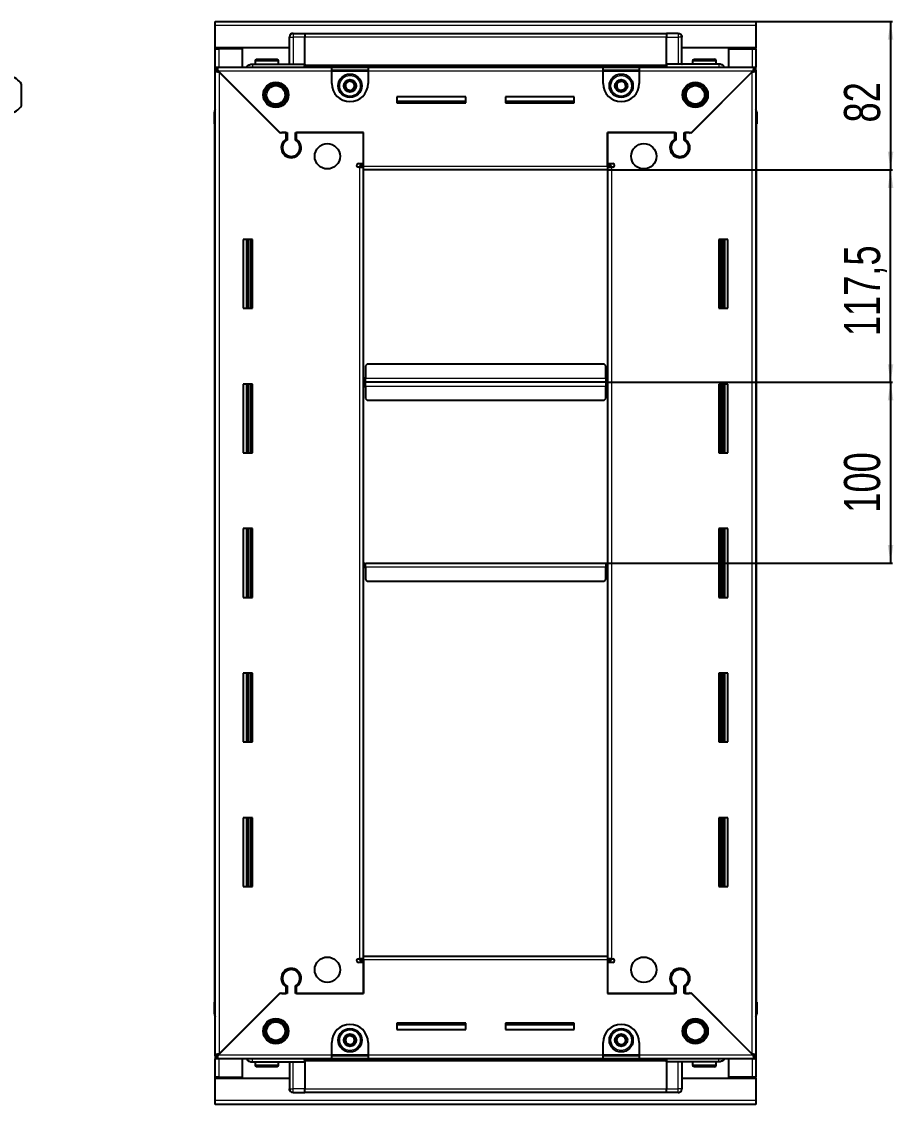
# Model space of a CAD drawing. Header units: millimetres. Extents: x 1014 to 3617, y -1321 to 1132.
# Drawn here: x 3135 to 3617, y 394 to 993 of the extents above; entities that cross this region are included whole.
import ezdxf

# ---------------------------------------------------------------- set-up
doc = ezdxf.new("R2010")
doc.units = ezdxf.units.MM
doc.layers.add('FORMAT', color=7, linetype='Continuous')
doc.styles.add('SLDTEXTSTYLE0', font='TXT', dxfattribs={"width": 0.75})
doc.dimstyles.new('SLDDIMSTYLE0', dxfattribs={"dimtxt": 20, "dimasz": 10, "dimexe": 0, "dimexo": 0.0625, "dimgap": 5, "dimtad": 2, "dimdec": 1, "dimrnd": 1e-09, "dimzin": 12, "dimdsep": 46, "dimtxsty": 'SLDTEXTSTYLE0', "dimsah": 1, "dimcen": 0.09, "dimadec": 0, "dimazin": 3, "dimtfac": 1, "dimtofl": 0, "dimtmove": 0, "dimatfit": 3, "dimfxl": 0, "dimfrac": 2, "dimtolj": 1, "dimtzin": 12, "dimarcsym": 0})

# ---------------------------------------------------------------- blocks, each defined once
blk = doc.blocks.new('_D_5')
at = {"layer": 'FORMAT'}
for p, q in [((3541.45, 993.07), (3616.94, 993.07)), ((3615.94, 993.07), (3615.94, 911.07)), ((3459.45, 911.07), (3616.94, 911.07))]:
    blk.add_line(p, q, dxfattribs=at)
for points in [[(3615.94, 993.07), (3614.4, 983.07), (3617.48, 983.07)], [(3615.94, 911.07), (3617.48, 921.07), (3614.4, 921.07)]]:
    blk.add_solid(points, dxfattribs=at)
at = {"layer": 'FORMAT', "insert": (3590.16, 937.29), "char_height": 20, "attachment_point": 1, "rotation": 90, "style": 'SLDTEXTSTYLE0'}
blk.add_mtext('82', dxfattribs=at)
blk = doc.blocks.new('_D_6')
at = {"layer": 'FORMAT'}
for p, q in [((3459.45, 911.07), (3616.94, 911.07)), ((3615.94, 793.57), (3615.94, 911.07)), ((3458.45, 793.57), (3616.94, 793.57))]:
    blk.add_line(p, q, dxfattribs=at)
for points in [[(3615.94, 911.07), (3614.4, 901.07), (3617.48, 901.07)], [(3615.94, 793.57), (3617.48, 803.57), (3614.4, 803.57)]]:
    blk.add_solid(points, dxfattribs=at)
at = {"layer": 'FORMAT', "insert": (3590.16, 819.07), "char_height": 20, "attachment_point": 1, "rotation": 90, "style": 'SLDTEXTSTYLE0'}
blk.add_mtext('117,5', dxfattribs=at)
blk = doc.blocks.new('_D_7')
at = {"layer": 'FORMAT'}
for p, q in [((3458.45, 793.57), (3616.94, 793.57)), ((3615.94, 793.57), (3615.94, 693.57)), ((3458.45, 693.57), (3616.94, 693.57))]:
    blk.add_line(p, q, dxfattribs=at)
for points in [[(3615.94, 793.57), (3614.4, 783.57), (3617.48, 783.57)], [(3615.94, 693.57), (3617.48, 703.57), (3614.4, 703.57)]]:
    blk.add_solid(points, dxfattribs=at)
at = {"layer": 'FORMAT', "insert": (3590.16, 721.4), "char_height": 20, "attachment_point": 1, "rotation": 90, "style": 'SLDTEXTSTYLE0'}
blk.add_mtext('100', dxfattribs=at)

msp = doc.modelspace()

# ---------------------------------------------------------------- linework, layer by layer
at = {"color": 7, "linetype": 'Continuous', "lineweight": 25}
for p, q in [((3242.44, 990.97), (3242.44, 993.07)), ((3242.44, 993.07), (3541.44, 993.07)), ((3242.44, 978.57), (3242.44, 990.97)), ((3541.44, 993.07), (3541.44, 990.97)), ((3541.44, 990.97), (3541.44, 978.57)), ((3283.44, 969.57), (3283.44, 984.57)), ((3284.11, 986.07), (3284.11, 986.07)), ((3285.44, 986.57), (3291.94, 986.57)), ((3285.44, 986.57), (3291.94, 986.57)), ((3291.94, 986.57), (3291.94, 986.57)), ((3291.94, 986.57), (3291.94, 986.57)), ((3291.94, 986.57), (3291.94, 984.57)), ((3491.94, 986.42), (3291.94, 986.42)), ((3291.94, 969.57), (3291.94, 984.57)), ((3491.94, 986.57), (3491.94, 986.57)), ((3498.44, 986.57), (3491.94, 986.57)), ((3498.44, 986.57), (3491.94, 986.57)), ((3491.94, 986.57), (3491.94, 984.57)), ((3491.94, 969.57), (3491.94, 984.57)), ((3500.44, 984.57), (3500.44, 984.57)), ((3500.44, 969.57), (3500.44, 984.57)), ((3283.44, 978.57), (3242.44, 978.57)), ((3242.44, 978.07), (3242.44, 978.57)), ((3242.44, 967.82), (3242.44, 978.07)), ((3242.44, 978.07), (3244.54, 978.07)), ((3243.94, 978.07), (3243.94, 978.57)), ((3257.44, 978.07), (3244.54, 978.07)), ((3257.44, 967.82), (3257.44, 978.07)), ((3541.44, 978.57), (3500.44, 978.57)), ((3526.44, 967.82), (3526.44, 978.07)), ((3526.44, 978.07), (3539.34, 978.07)), ((3539.34, 978.07), (3541.44, 978.07)), ((3539.94, 978.07), (3539.94, 978.57)), ((3541.44, 978.07), (3541.44, 978.57)), ((3541.44, 978.07), (3541.44, 967.82)), ((3264.44, 971.47), (3264.44, 969.57)), ((3265.24, 972.27), (3276.64, 972.27)), ((3277.44, 969.57), (3277.44, 971.47)), ((3506.44, 971.47), (3506.44, 969.57)), ((3507.24, 972.27), (3518.64, 972.27)), ((3519.44, 969.57), (3519.44, 971.47)), ((3242.44, 966.32), (3242.44, 967.82)), ((3242.44, 967.82), (3243.44, 967.82)), ((3242.44, 965.82), (3242.44, 966.32)), ((3242.44, 966.32), (3243.44, 966.32)), ((3242.44, 421.32), (3242.44, 965.82)), ((3243.94, 965.82), (3242.44, 965.82)), ((3243.44, 966.32), (3243.44, 967.82)), ((3243.44, 967.82), (3306.94, 967.82)), ((3244.04, 965.72), (3277.94, 931.82)), ((3278.64, 931.12), (3244.54, 965.22)), ((3262.94, 969.57), (3291.94, 969.57)), ((3291.86, 967.82), (3291.94, 969.54)), ((3291.94, 969.57), (3291.94, 969.07)), ((3291.94, 968.42), (3491.94, 968.42)), ((3306.94, 965.72), (3306.94, 967.82)), ((3306.94, 967.82), (3326.94, 967.82)), ((3306.94, 966.32), (3326.94, 966.32)), ((3306.94, 958.82), (3306.94, 965.72)), ((3326.94, 967.82), (3326.94, 965.72)), ((3326.94, 967.82), (3456.94, 967.82)), ((3326.94, 965.72), (3326.94, 958.82)), ((3456.94, 965.72), (3456.94, 967.82)), ((3456.94, 967.82), (3476.94, 967.82)), ((3456.94, 966.32), (3476.94, 966.32)), ((3456.94, 958.82), (3456.94, 965.72)), ((3476.94, 967.82), (3540.44, 967.82)), ((3476.94, 967.82), (3476.94, 965.72)), ((3476.94, 965.72), (3476.94, 958.82)), ((3491.94, 969.57), (3491.94, 969.07)), ((3520.94, 969.57), (3491.94, 969.57)), ((3491.94, 969.54), (3492.01, 967.82)), ((3539.34, 965.22), (3505.24, 931.12)), ((3505.94, 931.82), (3539.84, 965.72)), ((3539.94, 965.82), (3541.44, 965.82)), ((3540.44, 966.32), (3540.44, 967.82)), ((3540.44, 967.82), (3541.44, 967.82)), ((3540.44, 966.32), (3541.44, 966.32)), ((3541.44, 966.32), (3541.44, 967.82)), ((3541.44, 966.32), (3541.44, 965.82)), ((3541.44, 965.82), (3541.44, 421.32)), ((3135.34, 946.57), (3135.34, 958.57)), ((3380.94, 951.57), (3342.94, 951.57)), ((3342.94, 951.57), (3342.94, 948.07)), ((3380.94, 948.82), (3342.94, 948.82)), ((3342.94, 948.07), (3380.94, 948.07)), ((3380.94, 948.07), (3380.94, 951.57)), ((3440.94, 951.57), (3402.94, 951.57)), ((3402.94, 951.57), (3402.94, 948.07)), ((3440.94, 948.82), (3402.94, 948.82)), ((3402.94, 948.07), (3440.94, 948.07)), ((3440.94, 948.07), (3440.94, 951.57)), ((3241.94, 943.07), (3241.94, 936.57)), ((3241.94, 936.57), (3241.94, 943.07)), ((3541.44, 944.39), (3541.44, 944.39)), ((3541.94, 943.07), (3541.94, 936.57)), ((3541.94, 936.57), (3541.94, 943.07)), ((3241.94, 936.57), (3241.94, 936.57)), ((3242.44, 936.57), (3241.94, 936.57)), ((3242.09, 936.57), (3242.09, 450.57)), ((3541.44, 936.57), (3541.94, 936.57)), ((3541.79, 450.57), (3541.79, 936.57)), ((3541.94, 936.57), (3541.94, 936.57)), ((3541.94, 936.57), (3541.94, 936.57)), ((3277.94, 931.82), (3282.14, 931.82)), ((3279.34, 931.82), (3278.64, 931.12)), ((3281.44, 931.82), (3279.34, 931.82)), ((3281.44, 931.82), (3281.44, 927.93)), ((3282.14, 931.82), (3282.14, 927.53)), ((3286.74, 931.82), (3324.44, 931.82)), ((3286.74, 927.53), (3286.74, 931.82)), ((3287.44, 927.93), (3287.44, 931.82)), ((3324.44, 931.82), (3287.44, 931.82)), ((3324.44, 914.57), (3324.44, 931.82)), ((3324.44, 913.17), (3324.44, 931.82)), ((3459.44, 931.82), (3459.44, 914.57)), ((3496.44, 931.82), (3459.44, 931.82)), ((3459.44, 931.82), (3497.14, 931.82)), ((3459.44, 913.17), (3459.44, 931.82)), ((3496.44, 931.82), (3496.44, 927.93)), ((3497.14, 931.82), (3497.14, 927.53)), ((3501.74, 931.82), (3505.94, 931.82)), ((3501.74, 927.53), (3501.74, 931.82)), ((3504.54, 931.82), (3502.44, 931.82)), ((3502.44, 927.93), (3502.44, 931.82)), ((3505.24, 931.12), (3504.54, 931.82)), ((3282.44, 918.96), (3282.44, 918.2)), ((3501.44, 918.96), (3501.44, 918.2)), ((3321.59, 914.57), (3324.44, 914.57)), ((3322.34, 912.57), (3321.59, 912.57)), ((3322.34, 912.57), (3324.44, 912.57)), ((3324.44, 913.57), (3322.44, 913.57)), ((3322.44, 913.57), (3322.44, 912.57)), ((3324.44, 911.07), (3324.44, 913.17)), ((3324.44, 476.07), (3324.44, 911.07)), ((3459.44, 911.07), (3324.44, 911.07)), ((3459.44, 914.57), (3462.29, 914.57)), ((3461.44, 913.57), (3459.44, 913.57)), ((3459.44, 913.17), (3459.44, 911.07)), ((3459.44, 912.57), (3461.54, 912.57)), ((3459.44, 911.07), (3459.44, 476.07)), ((3461.44, 912.57), (3461.44, 913.57)), ((3462.29, 912.57), (3461.54, 912.57)), ((3262.94, 872.57), (3257.94, 872.57)), ((3257.94, 872.57), (3257.94, 834.57)), ((3260.09, 834.57), (3260.09, 872.57)), ((3261.88, 834.57), (3261.88, 872.57)), ((3261.91, 834.57), (3261.91, 872.57)), ((3262.94, 834.57), (3262.94, 872.57)), ((3520.94, 872.57), (3520.94, 834.57)), ((3525.94, 872.57), (3520.94, 872.57)), ((3521.96, 872.57), (3521.96, 834.57)), ((3522, 872.57), (3522, 834.57)), ((3523.79, 872.57), (3523.79, 834.57)), ((3525.94, 834.57), (3525.94, 872.57)), ((3257.94, 834.57), (3262.94, 834.57)), ((3520.94, 834.57), (3525.94, 834.57)), ((3326.44, 803.57), (3325.44, 802.57)), ((3457.44, 803.57), (3326.44, 803.57)), ((3458.44, 802.57), (3457.44, 803.57)), ((3325.44, 802.57), (3325.44, 795.67)), ((3458.44, 795.67), (3458.44, 802.57)), ((3262.94, 792.57), (3257.94, 792.57)), ((3257.94, 792.57), (3257.94, 754.57)), ((3260.09, 754.57), (3260.09, 792.57)), ((3261.88, 754.57), (3261.88, 792.57)), ((3261.91, 754.57), (3261.91, 792.57)), ((3262.94, 754.57), (3262.94, 792.57)), ((3325.19, 793.57), (3324.44, 793.57)), ((3325.44, 796.42), (3325.19, 796.42)), ((3325.19, 796.42), (3325.19, 793.57)), ((3325.19, 793.57), (3325.19, 790.72)), ((3325.19, 790.72), (3325.44, 790.72)), ((3325.44, 793.57), (3325.44, 795.67)), ((3325.44, 791.47), (3325.44, 793.57)), ((3458.44, 793.57), (3325.44, 793.57)), ((3325.44, 791.47), (3325.44, 784.57)), ((3458.69, 796.42), (3458.44, 796.42)), ((3458.44, 795.67), (3458.44, 793.57)), ((3458.44, 793.57), (3458.44, 791.47)), ((3458.44, 784.57), (3458.44, 791.47)), ((3458.44, 790.72), (3458.69, 790.72)), ((3458.69, 793.57), (3458.69, 796.42)), ((3458.69, 790.72), (3458.69, 793.57)), ((3459.44, 793.57), (3458.69, 793.57)), ((3520.94, 792.57), (3520.94, 754.57)), ((3525.94, 792.57), (3520.94, 792.57)), ((3521.96, 792.57), (3521.96, 754.57)), ((3522, 792.57), (3522, 754.57)), ((3523.79, 792.57), (3523.79, 754.57)), ((3525.94, 754.57), (3525.94, 792.57)), ((3325.44, 784.57), (3326.44, 783.57)), ((3326.44, 783.57), (3457.44, 783.57)), ((3457.44, 783.57), (3458.44, 784.57)), ((3257.94, 754.57), (3262.94, 754.57)), ((3520.94, 754.57), (3525.94, 754.57)), ((3262.94, 712.57), (3257.94, 712.57)), ((3257.94, 712.57), (3257.94, 674.57)), ((3260.09, 674.57), (3260.09, 712.57)), ((3261.88, 674.57), (3261.88, 712.57)), ((3261.91, 674.57), (3261.91, 712.57)), ((3262.94, 674.57), (3262.94, 712.57)), ((3520.94, 712.57), (3520.94, 674.57)), ((3525.94, 712.57), (3520.94, 712.57)), ((3521.96, 712.57), (3521.96, 674.57)), ((3522, 712.57), (3522, 674.57)), ((3523.79, 712.57), (3523.79, 674.57)), ((3525.94, 674.57), (3525.94, 712.57)), ((3324.44, 693.57), (3325.19, 693.57)), ((3325.19, 693.57), (3325.19, 690.72)), ((3325.19, 690.72), (3325.44, 690.72)), ((3325.44, 693.57), (3458.44, 693.57)), ((3325.44, 691.47), (3325.44, 693.57)), ((3325.44, 691.47), (3325.44, 684.57)), ((3458.44, 693.57), (3458.44, 691.47)), ((3458.44, 684.57), (3458.44, 691.47)), ((3458.44, 690.72), (3458.69, 690.72)), ((3458.69, 690.72), (3458.69, 693.57)), ((3458.69, 693.57), (3459.44, 693.57)), ((3325.44, 684.57), (3326.44, 683.57)), ((3326.44, 683.57), (3457.44, 683.57)), ((3457.44, 683.57), (3458.44, 684.57)), ((3257.94, 674.57), (3262.94, 674.57)), ((3520.94, 674.57), (3525.94, 674.57)), ((3262.94, 632.57), (3257.94, 632.57)), ((3257.94, 632.57), (3257.94, 594.57)), ((3260.09, 594.57), (3260.09, 632.57)), ((3261.88, 594.57), (3261.88, 632.57)), ((3261.91, 594.57), (3261.91, 632.57)), ((3262.94, 594.57), (3262.94, 632.57)), ((3520.94, 632.57), (3520.94, 594.57)), ((3525.94, 632.57), (3520.94, 632.57)), ((3521.96, 632.57), (3521.96, 594.57)), ((3522, 632.57), (3522, 594.57)), ((3523.79, 632.57), (3523.79, 594.57)), ((3525.94, 594.57), (3525.94, 632.57)), ((3257.94, 594.57), (3262.94, 594.57)), ((3520.94, 594.57), (3525.94, 594.57)), ((3262.94, 552.57), (3257.94, 552.57)), ((3257.94, 552.57), (3257.94, 514.57)), ((3260.09, 514.57), (3260.09, 552.57)), ((3261.88, 514.57), (3261.88, 552.57)), ((3261.91, 514.57), (3261.91, 552.57)), ((3262.94, 514.57), (3262.94, 552.57)), ((3520.94, 552.57), (3520.94, 514.57)), ((3525.94, 552.57), (3520.94, 552.57)), ((3521.96, 552.57), (3521.96, 514.57)), ((3522, 552.57), (3522, 514.57)), ((3523.79, 552.57), (3523.79, 514.57)), ((3525.94, 514.57), (3525.94, 552.57)), ((3257.94, 514.57), (3262.94, 514.57)), ((3520.94, 514.57), (3525.94, 514.57)), ((3321.59, 474.57), (3322.34, 474.57)), ((3324.44, 474.57), (3322.34, 474.57)), ((3322.44, 474.57), (3322.44, 473.57)), ((3322.44, 473.57), (3324.44, 473.57)), ((3324.44, 476.07), (3459.44, 476.07)), ((3324.44, 473.97), (3324.44, 476.07)), ((3324.44, 473.97), (3324.44, 455.32)), ((3459.44, 476.07), (3459.44, 473.97)), ((3461.54, 474.57), (3459.44, 474.57)), ((3459.44, 473.97), (3459.44, 455.32)), ((3459.44, 473.57), (3461.44, 473.57)), ((3461.44, 473.57), (3461.44, 474.57)), ((3461.54, 474.57), (3462.29, 474.57)), ((3282.44, 468.94), (3282.44, 468.18)), ((3324.44, 472.57), (3321.59, 472.57)), ((3324.44, 455.32), (3324.44, 472.57)), ((3459.44, 472.57), (3459.44, 455.32)), ((3462.29, 472.57), (3459.44, 472.57)), ((3501.44, 468.94), (3501.44, 468.18)), ((3277.94, 455.32), (3244.04, 421.42)), ((3244.54, 421.92), (3278.64, 456.02)), ((3282.14, 455.32), (3277.94, 455.32)), ((3278.64, 456.02), (3279.34, 455.32)), ((3279.34, 455.32), (3281.44, 455.32)), ((3281.44, 459.21), (3281.44, 455.32)), ((3282.14, 459.61), (3282.14, 455.32)), ((3286.74, 455.32), (3286.74, 459.61)), ((3324.44, 455.32), (3286.74, 455.32)), ((3287.44, 455.32), (3287.44, 459.21)), ((3287.44, 455.32), (3324.44, 455.32)), ((3459.44, 455.32), (3496.44, 455.32)), ((3497.14, 455.32), (3459.44, 455.32)), ((3496.44, 459.21), (3496.44, 455.32)), ((3497.14, 459.61), (3497.14, 455.32)), ((3501.74, 455.32), (3501.74, 459.61)), ((3505.94, 455.32), (3501.74, 455.32)), ((3502.44, 455.32), (3502.44, 459.21)), ((3502.44, 455.32), (3504.54, 455.32)), ((3504.54, 455.32), (3505.24, 456.02)), ((3505.24, 456.02), (3539.34, 421.92)), ((3539.84, 421.42), (3505.94, 455.32)), ((3241.94, 444.07), (3241.94, 450.57)), ((3241.94, 450.57), (3241.94, 450.57)), ((3241.94, 450.57), (3241.94, 450.57)), ((3241.94, 450.57), (3241.94, 444.07)), ((3242.44, 450.57), (3241.94, 450.57)), ((3541.44, 450.57), (3541.94, 450.57)), ((3541.94, 450.57), (3541.94, 450.57)), ((3541.94, 444.07), (3541.94, 450.57)), ((3541.94, 450.57), (3541.94, 444.07)), ((3242.44, 442.75), (3242.44, 442.75)), ((3380.94, 439.07), (3342.94, 439.07)), ((3342.94, 439.07), (3342.94, 435.57)), ((3342.94, 438.32), (3380.94, 438.32)), ((3380.94, 435.57), (3380.94, 439.07)), ((3440.94, 439.07), (3402.94, 439.07)), ((3402.94, 439.07), (3402.94, 435.57)), ((3402.94, 438.32), (3440.94, 438.32)), ((3440.94, 435.57), (3440.94, 439.07)), ((3342.94, 435.57), (3380.94, 435.57)), ((3402.94, 435.57), (3440.94, 435.57)), ((3306.94, 421.42), (3306.94, 428.32)), ((3326.94, 428.32), (3326.94, 421.42)), ((3456.94, 421.42), (3456.94, 428.32)), ((3476.94, 428.32), (3476.94, 421.42)), ((3242.44, 420.82), (3242.44, 421.32)), ((3243.94, 421.32), (3242.44, 421.32)), ((3242.44, 420.82), (3242.44, 419.32)), ((3243.44, 420.82), (3242.44, 420.82)), ((3242.44, 409.07), (3242.44, 419.32)), ((3243.44, 419.32), (3242.44, 419.32)), ((3243.44, 420.82), (3243.44, 419.32)), ((3306.94, 419.32), (3243.44, 419.32)), ((3257.44, 409.07), (3257.44, 419.32)), ((3291.94, 417.6), (3291.86, 419.32)), ((3306.94, 419.32), (3306.94, 421.42)), ((3326.94, 420.82), (3306.94, 420.82)), ((3326.94, 419.32), (3306.94, 419.32)), ((3326.94, 421.42), (3326.94, 419.32)), ((3456.94, 419.32), (3326.94, 419.32)), ((3456.94, 419.32), (3456.94, 421.42)), ((3476.94, 420.82), (3456.94, 420.82)), ((3476.94, 419.32), (3456.94, 419.32)), ((3476.94, 421.42), (3476.94, 419.32)), ((3540.44, 419.32), (3476.94, 419.32)), ((3492.01, 419.32), (3491.94, 417.6)), ((3526.44, 409.07), (3526.44, 419.32)), ((3539.94, 421.32), (3541.44, 421.32)), ((3540.44, 420.82), (3540.44, 419.32)), ((3541.44, 420.82), (3540.44, 420.82)), ((3541.44, 419.32), (3540.44, 419.32)), ((3541.44, 421.32), (3541.44, 420.82)), ((3541.44, 420.82), (3541.44, 419.32)), ((3541.44, 419.32), (3541.44, 409.07)), ((3262.94, 417.57), (3291.94, 417.57)), ((3264.44, 417.57), (3264.44, 415.67)), ((3269.01, 414.87), (3265.24, 414.87)), ((3276.64, 414.87), (3269.01, 414.87)), ((3277.44, 415.67), (3277.44, 417.57)), ((3283.44, 417.57), (3283.44, 402.57)), ((3491.94, 418.72), (3291.94, 418.72)), ((3291.94, 417.57), (3291.94, 418.07)), ((3291.94, 417.57), (3291.94, 402.57)), ((3491.94, 417.57), (3491.94, 418.07)), ((3520.94, 417.57), (3491.94, 417.57)), ((3491.94, 417.57), (3491.94, 402.57)), ((3500.44, 417.57), (3500.44, 402.57)), ((3506.44, 417.57), (3506.44, 415.67)), ((3514.23, 414.87), (3507.24, 414.87)), ((3518.64, 414.87), (3514.23, 414.87)), ((3519.44, 415.67), (3519.44, 417.57)), ((3244.54, 409.07), (3242.44, 409.07)), ((3242.44, 408.57), (3242.44, 409.07)), ((3242.44, 396.17), (3242.44, 408.57)), ((3242.44, 408.57), (3283.44, 408.57)), ((3243.94, 408.57), (3243.94, 409.07)), ((3244.54, 409.07), (3257.44, 409.07)), ((3500.44, 408.57), (3541.44, 408.57)), ((3539.34, 409.07), (3526.44, 409.07)), ((3541.44, 409.07), (3539.34, 409.07)), ((3539.94, 408.57), (3539.94, 409.07)), ((3541.44, 408.57), (3541.44, 409.07)), ((3541.44, 408.57), (3541.44, 396.17)), ((3283.44, 402.57), (3283.44, 402.57)), ((3291.94, 400.57), (3291.94, 402.57)), ((3491.94, 400.57), (3491.94, 402.57)), ((3242.44, 394.07), (3242.44, 396.17)), ((3285.44, 400.57), (3291.94, 400.57)), ((3285.44, 400.57), (3291.94, 400.57)), ((3291.94, 400.72), (3491.94, 400.72)), ((3291.94, 400.57), (3291.94, 400.57)), ((3498.44, 400.57), (3491.94, 400.57)), ((3491.94, 400.57), (3491.94, 400.57)), ((3491.94, 400.57), (3491.94, 400.57)), ((3498.44, 400.57), (3491.94, 400.57)), ((3499.76, 401.07), (3499.76, 401.07)), ((3541.44, 396.17), (3541.44, 394.07)), ((3541.44, 394.07), (3242.44, 394.07))]:
    msp.add_line(p, q, dxfattribs=at)
at = {"color": 8, "linetype": 'Continuous', "lineweight": 18}
for p, q in [((3541.44, 990.97), (3242.44, 990.97)), ((3283.44, 984.57), (3285.44, 984.57)), ((3285.44, 986.57), (3285.44, 984.57)), ((3285.44, 984.57), (3285.44, 969.57)), ((3291.94, 984.57), (3285.44, 984.57)), ((3491.94, 984.42), (3291.94, 984.42)), ((3491.94, 984.57), (3498.44, 984.57)), ((3498.44, 986.57), (3498.44, 984.57)), ((3500.44, 984.57), (3498.44, 984.57)), ((3498.44, 984.57), (3498.44, 969.57)), ((3244.54, 978.07), (3244.54, 978.57)), ((3244.54, 967.82), (3244.54, 978.07)), ((3539.34, 978.57), (3539.34, 978.07)), ((3539.34, 978.07), (3539.34, 967.82)), ((3264.44, 971.47), (3277.44, 971.47)), ((3506.44, 971.47), (3519.44, 971.47)), ((3306.94, 965.72), (3244.04, 965.72)), ((3244.54, 965.22), (3244.54, 421.92)), ((3491.94, 969.07), (3291.94, 969.07)), ((3491.94, 967.84), (3291.94, 967.84)), ((3306.94, 965.72), (3326.94, 965.72)), ((3456.94, 965.72), (3326.94, 965.72)), ((3456.94, 965.72), (3476.94, 965.72)), ((3539.84, 965.72), (3476.94, 965.72)), ((3539.34, 421.92), (3539.34, 965.22)), ((3242.44, 943.07), (3241.94, 943.07)), ((3541.44, 943.07), (3541.94, 943.07)), ((3322.34, 474.57), (3322.34, 912.57)), ((3324.44, 913.17), (3459.44, 913.17)), ((3461.54, 912.57), (3461.54, 474.57)), ((3259.44, 872.57), (3259.44, 834.57)), ((3260.67, 872.57), (3260.67, 834.57)), ((3523.2, 834.57), (3523.2, 872.57)), ((3524.44, 834.57), (3524.44, 872.57)), ((3259.44, 792.57), (3259.44, 754.57)), ((3260.67, 792.57), (3260.67, 754.57)), ((3458.44, 795.67), (3325.44, 795.67)), ((3325.44, 791.47), (3458.44, 791.47)), ((3523.2, 754.57), (3523.2, 792.57)), ((3524.44, 754.57), (3524.44, 792.57)), ((3259.44, 712.57), (3259.44, 674.57)), ((3260.67, 712.57), (3260.67, 674.57)), ((3523.2, 674.57), (3523.2, 712.57)), ((3524.44, 674.57), (3524.44, 712.57)), ((3325.44, 691.47), (3458.44, 691.47)), ((3259.44, 632.57), (3259.44, 594.57)), ((3260.67, 632.57), (3260.67, 594.57)), ((3523.2, 594.57), (3523.2, 632.57)), ((3524.44, 594.57), (3524.44, 632.57)), ((3259.44, 552.57), (3259.44, 514.57)), ((3260.67, 552.57), (3260.67, 514.57)), ((3523.2, 514.57), (3523.2, 552.57)), ((3524.44, 514.57), (3524.44, 552.57)), ((3459.44, 473.97), (3324.44, 473.97)), ((3242.44, 444.07), (3241.94, 444.07)), ((3541.44, 444.07), (3541.94, 444.07)), ((3244.04, 421.42), (3306.94, 421.42)), ((3244.54, 409.07), (3244.54, 419.32)), ((3291.94, 419.31), (3491.94, 419.31)), ((3326.94, 421.42), (3306.94, 421.42)), ((3326.94, 421.42), (3456.94, 421.42)), ((3476.94, 421.42), (3456.94, 421.42)), ((3476.94, 421.42), (3539.84, 421.42)), ((3539.34, 419.32), (3539.34, 409.07)), ((3268.74, 415.67), (3264.44, 415.67)), ((3277.44, 415.67), (3268.74, 415.67)), ((3285.44, 402.57), (3285.44, 417.57)), ((3291.94, 418.07), (3491.94, 418.07)), ((3498.44, 402.57), (3498.44, 417.57)), ((3514.41, 415.67), (3506.44, 415.67)), ((3519.44, 415.67), (3514.41, 415.67)), ((3244.54, 408.57), (3244.54, 409.07)), ((3539.34, 409.07), (3539.34, 408.57)), ((3283.44, 402.57), (3285.44, 402.57)), ((3285.44, 400.57), (3285.44, 402.57)), ((3291.94, 402.57), (3285.44, 402.57)), ((3291.94, 402.72), (3491.94, 402.72)), ((3491.94, 402.57), (3498.44, 402.57)), ((3500.44, 402.57), (3498.44, 402.57)), ((3498.44, 400.57), (3498.44, 402.57)), ((3541.44, 396.17), (3242.44, 396.17))]:
    msp.add_line(p, q, dxfattribs=at)
at = {"color": 7, "linetype": 'Continuous', "lineweight": 25, "flags": 128}
for points in [[(3500.29, 985.32), (3500.4, 984.96), (3500.44, 984.57)], [(3283.58, 401.82), (3283.48, 402.18), (3283.44, 402.57)]]:
    msp.add_lwpolyline(points, dxfattribs=at)
at = {"color": 7, "linetype": 'Continuous', "lineweight": 25}
for centre, radius in [((3275.94, 952.57), 7), ((3275.94, 952.57), 6.03), ((3316.94, 957.57), 6.5), ((3316.94, 957.57), 3.46), ((3466.94, 957.57), 6.5), ((3466.94, 957.57), 3.46), ((3507.94, 952.57), 7), ((3507.94, 952.57), 6.03), ((3275.94, 952.57), 5.1), ((3507.94, 952.57), 5.1), ((3304.44, 918.57), 7), ((3479.44, 918.57), 7), ((3304.44, 468.57), 7), ((3479.44, 468.57), 7), ((3275.94, 434.57), 7), ((3275.94, 434.57), 6.02), ((3275.94, 434.57), 5.1), ((3507.94, 434.57), 7), ((3507.94, 434.57), 6.03), ((3507.94, 434.57), 5.1), ((3316.94, 429.57), 6.5), ((3316.94, 429.57), 3.46), ((3466.94, 429.57), 6.5), ((3466.94, 429.57), 3.46)]:
    msp.add_circle(centre, radius, dxfattribs=at)
at = {"color": 8, "linetype": 'Continuous', "lineweight": 18}
for centre in [(3316.94, 957.57), (3466.94, 957.57), (3316.94, 429.57), (3466.94, 429.57)]:
    msp.add_circle(centre, 5.7, dxfattribs=at)
at = {"color": 7, "linetype": 'Continuous', "lineweight": 25}
for centre, radius, start, end in [((3285.44, 984.57), 2, 90, 180), ((3285.44, 984.57), 2, 90, 131.40962), ((3498.44, 984.57), 2, 0, 90), ((3265.24, 971.47), 0.8, 90, 180), ((3276.64, 971.47), 0.8, 0, 90), ((3507.24, 971.47), 0.8, 90, 180), ((3518.64, 971.47), 0.8, 0, 90), ((3283.24, 969.77), 0.2, 270, 0), ((3500.64, 969.77), 0.2, 180, 270), ((3125.72, 951.55), 11.91, 36.1266, 75.29965), ((3316.94, 958.82), 10, 180, 270), ((3316.94, 957.57), 2.5, 134.01559, 194.01559), ((3316.94, 957.57), 2.5, 74.01559, 134.01559), ((3316.94, 958.82), 10, 270, 0), ((3316.94, 957.57), 2.5, 14.01559, 74.01559), ((3466.94, 958.82), 10, 180, 270), ((3466.94, 957.57), 2.5, 160.11158, 220.11158), ((3466.94, 957.57), 2.5, 100.11158, 160.11158), ((3466.94, 957.57), 2.5, 40.11158, 100.11158), ((3466.94, 958.82), 10, 270, 0), ((3466.94, 957.57), 2.5, 340.11158, 40.11158), ((3316.94, 957.57), 2.5, 194.01559, 254.01559), ((3316.94, 957.57), 2.5, 254.01559, 314.01559), ((3316.94, 957.57), 2.5, 314.01559, 14.01559), ((3466.94, 957.57), 2.5, 220.11158, 280.11158), ((3466.94, 957.57), 2.5, 280.11158, 340.11158), ((3125.72, 953.6), 11.91, 284.70035, 323.8734), ((3243.94, 943.07), 2, 138.57492, 180), ((3243.94, 943.07), 2, 138.59038, 180), ((3539.94, 943.07), 2, 0, 41.39416), ((3284.44, 923.32), 5.5, 123.05573, 56.94427), ((3284.44, 923.32), 4.8, 118.63099, 61.36901), ((3499.44, 923.32), 5.5, 123.05573, 56.94427), ((3499.44, 923.32), 4.8, 118.63099, 61.36901), ((3321.59, 913.57), 1, 90, 270), ((3462.29, 913.57), 1, 270, 90), ((3321.59, 473.57), 1, 90, 270), ((3462.29, 473.57), 1, 270, 90), ((3284.44, 463.82), 5.5, 303.05573, 236.94427), ((3284.44, 463.82), 4.8, 298.63099, 241.36901), ((3499.44, 463.82), 5.5, 303.05573, 236.94427), ((3499.44, 463.82), 4.8, 298.63099, 241.36901), ((3243.94, 444.07), 2, 180, 199.56674), ((3243.94, 444.07), 2, 180, 221.39416), ((3539.94, 444.07), 2, 318.59038, 0), ((3243.94, 444.07), 2, 213.78451, 221.40962), ((3316.94, 428.32), 10, 90, 180), ((3316.94, 428.32), 10, 0, 90), ((3466.94, 428.32), 10, 90, 180), ((3466.94, 428.32), 10, 0, 90), ((3316.94, 429.57), 2.5, 127.47401, 187.47401), ((3316.94, 429.57), 2.5, 67.47401, 127.47401), ((3316.94, 429.57), 2.5, 7.47401, 67.47401), ((3466.94, 429.57), 2.5, 87.04236, 147.04236), ((3466.94, 429.57), 2.5, 27.04236, 87.04236), ((3316.94, 429.57), 2.5, 187.47401, 247.47401), ((3316.94, 429.57), 2.5, 247.47401, 307.47401), ((3316.94, 429.57), 2.5, 307.47401, 7.47401), ((3466.94, 429.57), 2.5, 147.04236, 207.04236), ((3466.94, 429.57), 2.5, 207.04236, 267.04236), ((3466.94, 429.57), 2.5, 267.04236, 327.04236), ((3466.94, 429.57), 2.5, 327.04236, 27.04236), ((3265.24, 415.67), 0.8, 180, 270), ((3276.64, 415.67), 0.8, 270, 360), ((3283.24, 417.37), 0.2, 0, 90), ((3500.64, 417.37), 0.2, 90, 180), ((3507.24, 415.67), 0.8, 180, 270), ((3518.64, 415.67), 0.8, 270, 360), ((3285.44, 402.57), 2, 180, 270), ((3498.44, 402.57), 2, 270, 0), ((3498.44, 402.57), 2, 270, 288.58003), ((3498.44, 402.57), 2, 303.94202, 311.40962)]:
    msp.add_arc(centre, radius, start, end, dxfattribs=at)
for points, knots in [([(3242.44, 965.82), (3242.46, 965.78), (3242.52, 965.69), (3242.91, 965.55), (3243.47, 965.42), (3244.05, 965.31), (3244.41, 965.24), (3244.54, 965.22)], [0, 0, 0, 0, 0.230255, 0.448522, 0.666786, 0.88505, 1, 1, 1, 1]), ([(3244.04, 965.72), (3243.99, 965.97), (3243.9, 966.47), (3243.77, 967.11), (3243.64, 967.57), (3243.53, 967.79), (3243.46, 967.81), (3243.44, 967.82)], [0, 0, 0, 0, 0.230255, 0.448522, 0.666786, 0.88505, 1, 1, 1, 1]), ([(3259.72, 967.82), (3259.84, 968.02), (3260.23, 968.67), (3261.38, 969.38), (3262.42, 969.51), (3262.94, 969.57)], [0, 0, 0, 0, 0.18225, 0.591125, 1, 1, 1, 1]), ([(3291.94, 969.57), (3291.94, 969.53), (3291.94, 969.46), (3291.94, 968.84), (3291.94, 968.26), (3291.94, 967.87), (3291.94, 967.84)], [0, 0, 0, 0, 0.324279, 0.648558, 0.972836, 1, 1, 1, 1]), ([(3491.94, 969.57), (3491.94, 969.53), (3491.94, 969.46), (3491.94, 968.84), (3491.94, 968.28), (3491.94, 967.91), (3491.94, 967.9)], [0, 0, 0, 0, 0.3302662, 0.6605324, 0.9907986, 1, 1, 1, 1]), ([(3524.15, 967.82), (3524.03, 968.02), (3523.64, 968.67), (3522.49, 969.38), (3521.45, 969.51), (3520.94, 969.57)], [0, 0, 0, 0, 0.1822499, 0.5911249, 1, 1, 1, 1]), ([(3539.34, 965.22), (3539.59, 965.27), (3540.08, 965.36), (3540.73, 965.49), (3541.19, 965.62), (3541.41, 965.73), (3541.43, 965.8), (3541.44, 965.82)], [0, 0, 0, 0, 0.230255, 0.448522, 0.666786, 0.88505, 1, 1, 1, 1]), ([(3540.44, 967.82), (3540.39, 967.79), (3540.3, 967.74), (3540.17, 967.35), (3540.04, 966.79), (3539.93, 966.21), (3539.86, 965.85), (3539.84, 965.72)], [0, 0, 0, 0, 0.2302553, 0.4485219, 0.6667858, 0.8850496, 1, 1, 1, 1]), ([(3314.16, 958.37), (3314.53, 958.72), (3315.23, 959.39), (3315.92, 960.06), (3316.24, 960.37)], [0, 0, 0, 0, 0.534686, 1, 1, 1, 1]), ([(3316.24, 960.37), (3316.73, 960.23), (3317.66, 959.96), (3318.58, 959.7), (3319.01, 959.58)], [0, 0, 0, 0, 0.534686, 1, 1, 1, 1]), ([(3319.01, 959.58), (3319.04, 959.46), (3319.19, 958.87), (3319.43, 957.91), (3319.63, 957.11), (3319.71, 956.78)], [0, 0, 0, 0, 0.133125, 0.637099, 1, 1, 1, 1]), ([(3464.1, 957.06), (3464.14, 957.18), (3464.34, 957.74), (3464.68, 958.68), (3464.96, 959.45), (3465.08, 959.78)], [0, 0, 0, 0, 0.133125, 0.637099, 1, 1, 1, 1]), ([(3465.08, 959.78), (3465.58, 959.87), (3466.53, 960.04), (3467.48, 960.21), (3467.92, 960.29)], [0, 0, 0, 0, 0.534686, 1, 1, 1, 1]), ([(3467.92, 960.29), (3468.25, 959.89), (3468.87, 959.15), (3469.49, 958.42), (3469.78, 958.08)], [0, 0, 0, 0, 0.534686, 1, 1, 1, 1]), ([(3314.86, 955.57), (3314.78, 955.9), (3314.58, 956.7), (3314.34, 957.66), (3314.19, 958.24), (3314.16, 958.37)], [0, 0, 0, 0, 0.362901, 0.866875, 1, 1, 1, 1]), ([(3317.64, 954.77), (3317.14, 954.91), (3316.21, 955.18), (3315.29, 955.44), (3314.86, 955.57)], [0, 0, 0, 0, 0.534686, 1, 1, 1, 1]), ([(3319.71, 956.78), (3319.34, 956.42), (3318.65, 955.75), (3317.96, 955.08), (3317.64, 954.77)], [0, 0, 0, 0, 0.534686, 1, 1, 1, 1]), ([(3465.95, 954.86), (3465.62, 955.25), (3465, 955.99), (3464.38, 956.72), (3464.1, 957.06)], [0, 0, 0, 0, 0.5346859, 1, 1, 1, 1]), ([(3468.8, 955.36), (3468.29, 955.27), (3467.34, 955.1), (3466.39, 954.93), (3465.95, 954.86)], [0, 0, 0, 0, 0.534686, 1, 1, 1, 1]), ([(3469.78, 958.08), (3469.66, 957.75), (3469.38, 956.98), (3469.04, 956.04), (3468.84, 955.48), (3468.8, 955.36)], [0, 0, 0, 0, 0.3629006, 0.8668753, 1, 1, 1, 1]), ([(3314.27, 430.68), (3314.37, 430.75), (3314.84, 431.12), (3315.63, 431.72), (3316.29, 432.22), (3316.56, 432.43)], [0, 0, 0, 0, 0.133125, 0.637099, 1, 1, 1, 1]), ([(3316.56, 432.43), (3317.04, 432.24), (3317.93, 431.87), (3318.82, 431.5), (3319.23, 431.33)], [0, 0, 0, 0, 0.534686, 1, 1, 1, 1]), ([(3319.23, 431.33), (3319.3, 430.82), (3319.42, 429.86), (3319.55, 428.91), (3319.6, 428.47)], [0, 0, 0, 0, 0.534686, 1, 1, 1, 1]), ([(3464.05, 429.72), (3464.33, 430.15), (3464.86, 430.96), (3465.38, 431.77), (3465.62, 432.14)], [0, 0, 0, 0, 0.534686, 1, 1, 1, 1]), ([(3465.62, 432.14), (3465.75, 432.14), (3466.35, 432.1), (3467.34, 432.05), (3468.16, 432.01), (3468.51, 431.99)], [0, 0, 0, 0, 0.133125, 0.637099, 1, 1, 1, 1]), ([(3468.51, 431.99), (3468.74, 431.53), (3469.18, 430.67), (3469.62, 429.82), (3469.82, 429.42)], [0, 0, 0, 0, 0.534686, 1, 1, 1, 1]), ([(3314.65, 427.81), (3314.58, 428.33), (3314.45, 429.28), (3314.33, 430.23), (3314.27, 430.68)], [0, 0, 0, 0, 0.5346859, 1, 1, 1, 1]), ([(3317.31, 426.71), (3316.84, 426.91), (3315.95, 427.28), (3315.06, 427.64), (3314.65, 427.81)], [0, 0, 0, 0, 0.534686, 1, 1, 1, 1]), ([(3319.6, 428.47), (3319.33, 428.26), (3318.68, 427.75), (3317.89, 427.15), (3317.41, 426.78), (3317.31, 426.71)], [0, 0, 0, 0, 0.362901, 0.866875, 1, 1, 1, 1]), ([(3465.37, 427.15), (3465.13, 427.61), (3464.69, 428.47), (3464.26, 429.32), (3464.05, 429.72)], [0, 0, 0, 0, 0.5346859, 1, 1, 1, 1]), ([(3468.25, 427), (3467.91, 427.02), (3467.08, 427.06), (3466.09, 427.11), (3465.49, 427.14), (3465.37, 427.15)], [0, 0, 0, 0, 0.362901, 0.866875, 1, 1, 1, 1]), ([(3469.82, 429.42), (3469.54, 428.99), (3469.01, 428.18), (3468.49, 427.37), (3468.25, 427)], [0, 0, 0, 0, 0.534686, 1, 1, 1, 1]), ([(3244.54, 421.92), (3244.28, 421.88), (3243.79, 421.79), (3243.15, 421.65), (3242.68, 421.52), (3242.46, 421.41), (3242.44, 421.34), (3242.44, 421.32)], [0, 0, 0, 0, 0.2302553, 0.4485219, 0.6667858, 0.8850496, 1, 1, 1, 1]), ([(3243.44, 419.32), (3243.48, 419.35), (3243.57, 419.4), (3243.71, 419.79), (3243.84, 420.35), (3243.95, 420.93), (3244.01, 421.3), (3244.04, 421.42)], [0, 0, 0, 0, 0.2302553, 0.4485219, 0.6667858, 0.8850496, 1, 1, 1, 1]), ([(3259.72, 419.32), (3259.84, 419.12), (3260.23, 418.47), (3261.38, 417.76), (3262.42, 417.63), (3262.94, 417.57)], [0, 0, 0, 0, 0.18225, 0.591125, 1, 1, 1, 1]), ([(3524.15, 419.32), (3524.03, 419.12), (3523.64, 418.47), (3522.49, 417.76), (3521.45, 417.63), (3520.94, 417.57)], [0, 0, 0, 0, 0.18225, 0.591125, 1, 1, 1, 1]), ([(3541.44, 421.32), (3541.41, 421.37), (3541.36, 421.46), (3540.96, 421.59), (3540.41, 421.72), (3539.83, 421.83), (3539.46, 421.9), (3539.34, 421.92)], [0, 0, 0, 0, 0.2302553, 0.4485219, 0.6667858, 0.8850496, 1, 1, 1, 1]), ([(3539.84, 421.42), (3539.88, 421.17), (3539.97, 420.67), (3540.11, 420.03), (3540.24, 419.57), (3540.35, 419.35), (3540.41, 419.33), (3540.44, 419.32)], [0, 0, 0, 0, 0.230255, 0.448522, 0.666786, 0.88505, 1, 1, 1, 1]), ([(3291.94, 417.57), (3291.94, 417.61), (3291.94, 417.68), (3291.94, 418.3), (3291.94, 418.86), (3291.94, 419.24), (3291.94, 419.25)], [0, 0, 0, 0, 0.330267, 0.660534, 0.990802, 1, 1, 1, 1]), ([(3491.94, 417.57), (3491.94, 417.61), (3491.94, 417.68), (3491.94, 418.3), (3491.94, 418.86), (3491.94, 419.24), (3491.94, 419.25)], [0, 0, 0, 0, 0.3302672, 0.6605344, 0.9908016, 1, 1, 1, 1])]:
    msp.add_open_spline(points, degree=3, knots=knots, dxfattribs=at)
for points in [[(3244.04, 965.72), (3243.99, 965.8), (3243.89, 965.96), (3243.74, 966.16), (3243.59, 966.29), (3243.49, 966.31), (3243.44, 966.32)], [(3243.94, 965.82), (3243.95, 965.77), (3243.96, 965.67), (3244.1, 965.52), (3244.3, 965.37), (3244.46, 965.27), (3244.54, 965.22)], [(3539.34, 965.22), (3539.42, 965.27), (3539.57, 965.37), (3539.77, 965.52), (3539.91, 965.67), (3539.93, 965.77), (3539.94, 965.82)], [(3540.44, 966.32), (3540.39, 966.31), (3540.29, 966.29), (3540.14, 966.16), (3539.99, 965.96), (3539.89, 965.8), (3539.84, 965.72)], [(3243.44, 420.82), (3243.49, 420.83), (3243.59, 420.85), (3243.74, 420.99), (3243.89, 421.19), (3243.99, 421.34), (3244.04, 421.42)], [(3244.54, 421.92), (3244.46, 421.87), (3244.3, 421.77), (3244.1, 421.62), (3243.96, 421.47), (3243.95, 421.37), (3243.94, 421.32)], [(3539.94, 421.32), (3539.93, 421.37), (3539.91, 421.47), (3539.77, 421.62), (3539.57, 421.77), (3539.42, 421.87), (3539.34, 421.92)], [(3539.84, 421.42), (3539.89, 421.34), (3539.99, 421.19), (3540.14, 420.99), (3540.29, 420.85), (3540.39, 420.83), (3540.44, 420.82)]]:
    msp.add_open_spline(points, degree=3, dxfattribs=at)
at = {"color": 8, "linetype": 'Continuous', "lineweight": 18}
for points in [[(3262.94, 969.57), (3262.94, 969.52), (3262.94, 969.45), (3262.94, 969.02), (3262.94, 968.56), (3262.94, 968.15), (3262.94, 967.88), (3262.94, 967.82)], [(3520.94, 969.57), (3520.94, 969.52), (3520.94, 969.45), (3520.94, 969.02), (3520.94, 968.56), (3520.94, 968.15), (3520.94, 967.88), (3520.94, 967.82)], [(3262.94, 417.57), (3262.94, 417.62), (3262.94, 417.69), (3262.94, 418.13), (3262.94, 418.58), (3262.94, 418.99), (3262.94, 419.27), (3262.94, 419.32)], [(3520.94, 417.57), (3520.94, 417.62), (3520.94, 417.69), (3520.94, 418.13), (3520.94, 418.58), (3520.94, 418.99), (3520.94, 419.27), (3520.94, 419.32)]]:
    msp.add_open_spline(points, degree=3, knots=[0, 0, 0, 0, 0.359753, 0.553414, 0.751185, 0.948956, 1, 1, 1, 1], dxfattribs=at)

# ---------------------------------------------------------------- dimensions: what is measured, and where the dimension line sits
at = {"layer": 'FORMAT'}
for base, p1, p2, picture, middle in [((3615.94, 911.07), (3541.44, 993.07), (3459.44, 911.07), '_D_5', (3615.94, 952.07)), ((3615.94, 911.07), (3458.44, 793.57), (3459.44, 911.07), '_D_6', (3615.94, 852.32)), ((3615.94, 693.57), (3458.44, 793.57), (3458.44, 693.57), '_D_7', (3615.94, 743.57))]:
    dim = msp.add_linear_dim(base=base, p1=p1, p2=p2, angle=90, dimstyle='SLDDIMSTYLE0', dxfattribs=at)
    dim.commit()
    dim.dimension.update_dxf_attribs({"geometry": picture, "text_midpoint": middle, "dimtype": 160})

doc.saveas('drawing.dxf')
